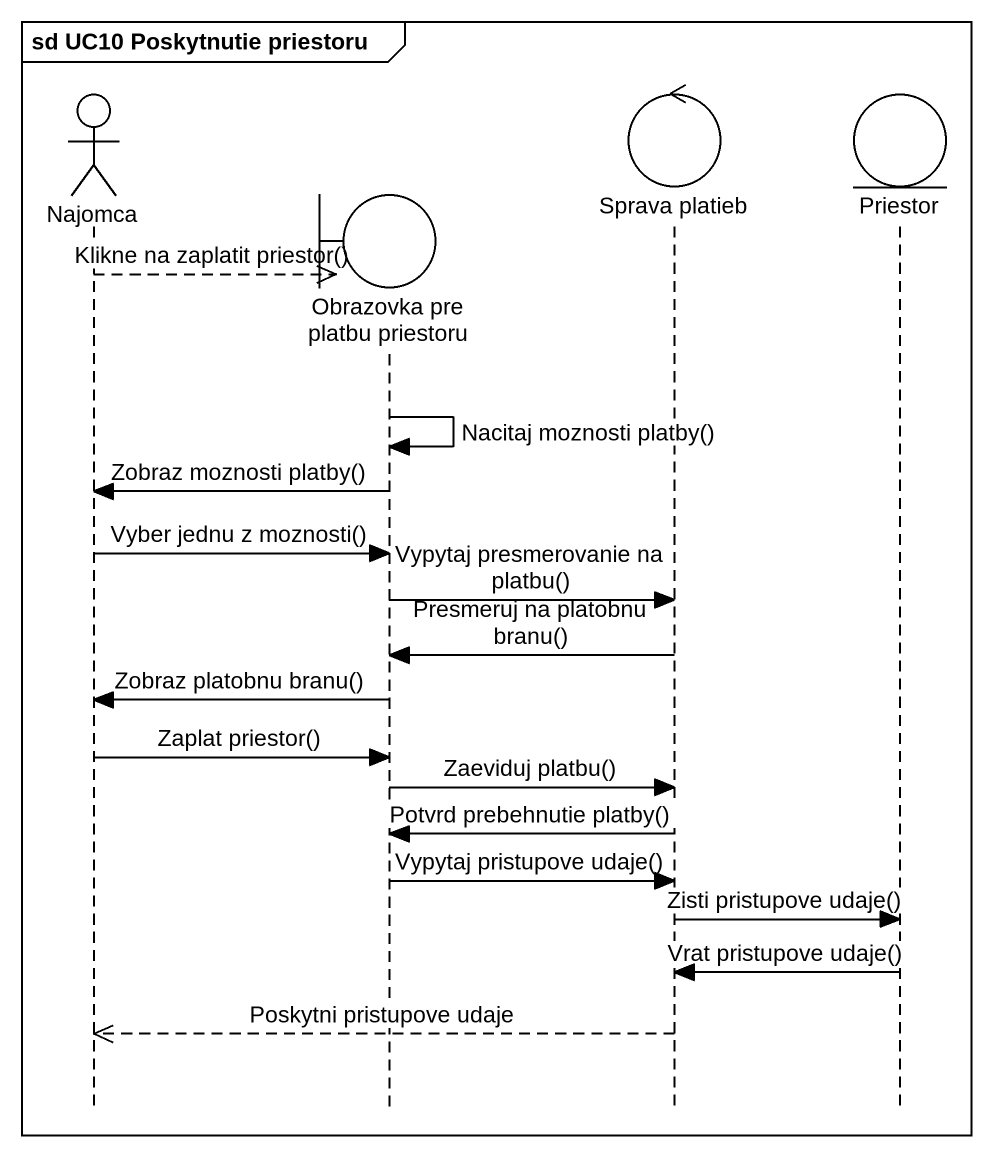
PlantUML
@startuml
mainframe sd UC10 Poskytnutie priestoru
hide footbox
actor Najomca
boundary "Obrazovka pre platbu priestoru" as Obrazovka_pre_platbu
control "Sprava platieb" as Sprava_platieb
entity Priestor

Najomca -->> Obrazovka_pre_platbu ** : Klikne na zaplatit priestor()
Obrazovka_pre_platbu -> Obrazovka_pre_platbu : Nacitaj moznosti platby()
Obrazovka_pre_platbu -> Najomca : Zobraz moznosti platby()
Najomca -> Obrazovka_pre_platbu : Vyber jednu z moznosti()
Obrazovka_pre_platbu -> Sprava_platieb : Vypytaj presmerovanie na platbu()
Sprava_platieb -> Obrazovka_pre_platbu : Presmeruj na platobnu branu()
Obrazovka_pre_platbu -> Najomca : Zobraz platobnu branu()
Najomca -> Obrazovka_pre_platbu : Zaplat priestor()
Obrazovka_pre_platbu -> Sprava_platieb : Zaeviduj platbu()
Sprava_platieb -> Obrazovka_pre_platbu : Potvrd prebehnutie platby()
Obrazovka_pre_platbu -> Sprava_platieb : Vypytaj pristupove udaje()
Sprava_platieb -> Priestor : Zisti pristupove udaje()
Priestor -> Sprava_platieb : Vrat pristupove udaje()
Sprava_platieb -->> Najomca : Poskytni pristupove udaje
@enduml
